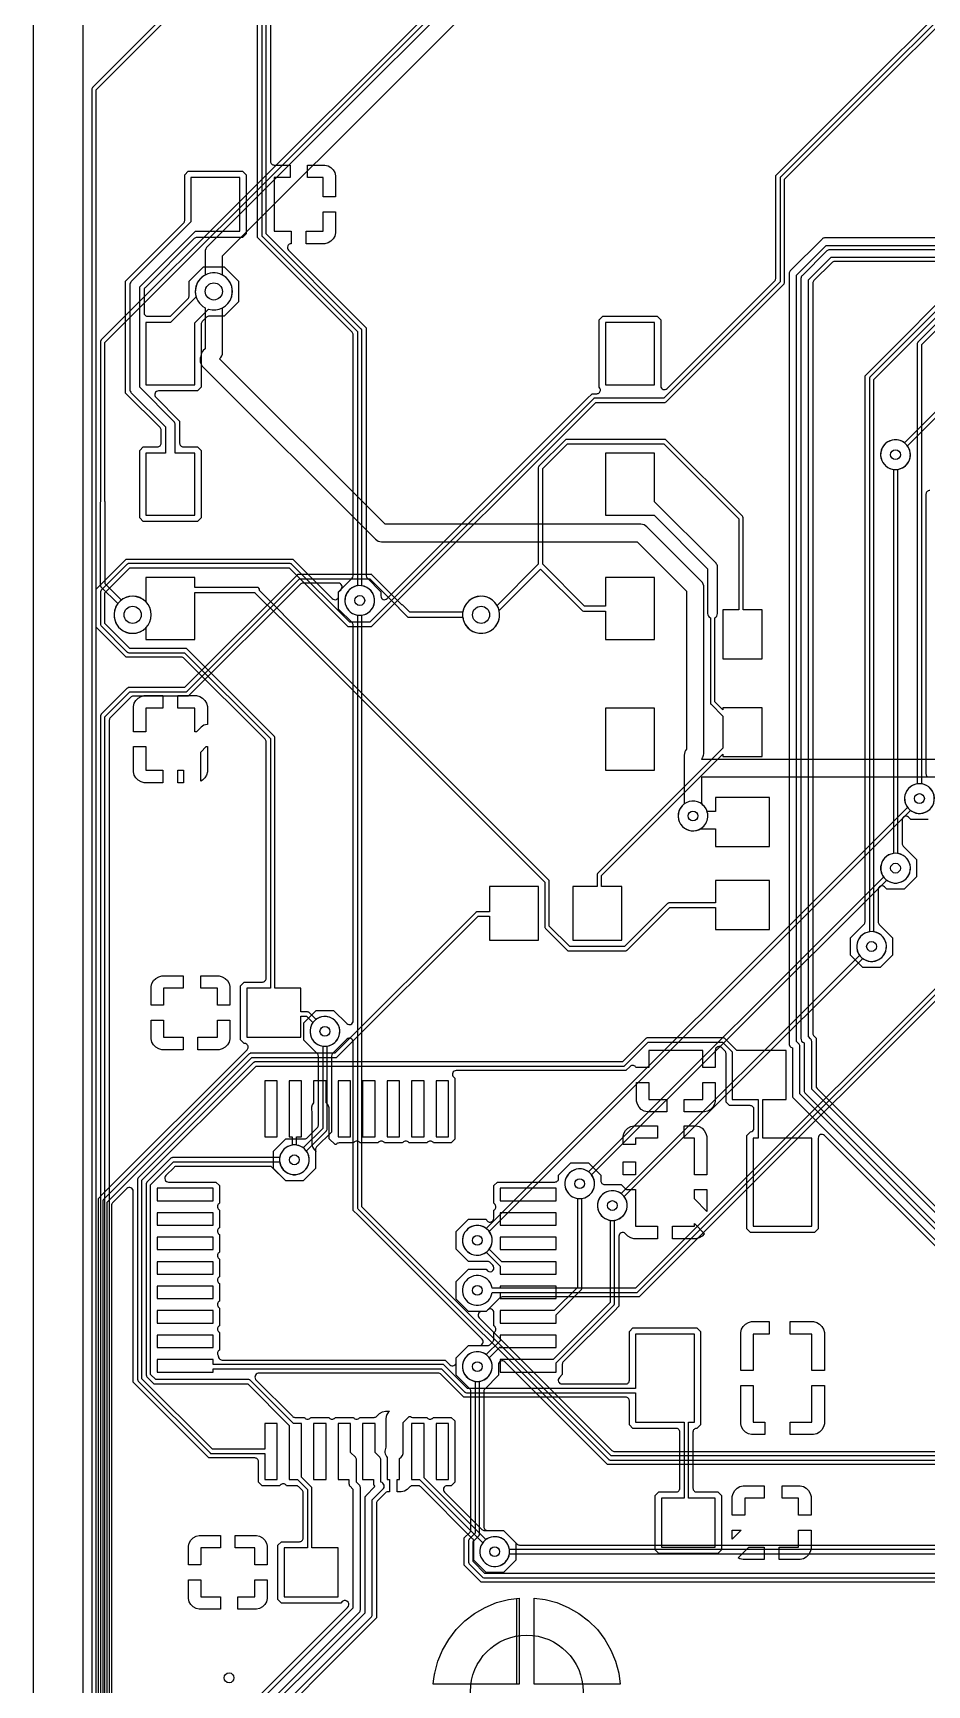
# Model space of a CAD drawing. Header units: millimetres. Extents: x 0 to 79, y 0 to 100.
# Drawn here: x 0 to 18.24, y 35.55 to 69.29 of the extents above; entities that cross this region are included whole.
import ezdxf

# ---------------------------------------------------------------- set-up
doc = ezdxf.new("R2010")
doc.units = ezdxf.units.MM

msp = doc.modelspace()

# ---------------------------------------------------------------- linework, layer by layer
at = {"layer": '16_copper'}
for points in [[(1.016, 98.908), (1.016, 1.092, 0.414214)], [(21.501, 86.071), (21.501, 66.48), (19.88, 64.859), (16.256, 64.859, 0.198912), (16.202, 64.837), (15.694, 64.329, 0.198912), (15.672, 64.275), (15.672, 48.757, 0.385622), (15.738, 48.659), (15.738, 47.686, 0.198912), (15.761, 47.632), (19.25, 44.142, 0.076349), (19.269, 44.128), (19.64, 43.935, 0.12073), (19.675, 43.926), (19.871, 43.926), (19.981, 43.817), (19.981, 34.858, 0.198912)], [(20.133, 34.89), (20.133, 43.848, 0.198912), (20.111, 43.902), (19.957, 44.056, 0.198912), (19.903, 44.079), (19.694, 44.079), (19.35, 44.258), (15.891, 47.717), (15.891, 48.69, 0.198912), (15.868, 48.744), (15.824, 48.788), (15.824, 64.243), (16.288, 64.707), (19.912, 64.707, 0.198912), (19.966, 64.729), (21.631, 66.394, 0.198912), (21.654, 66.448), (21.654, 86.103, 0.198912)], [(21.26, 85.512), (21.26, 66.58), (19.78, 65.1), (16.156, 65.1, 0.198912), (16.102, 65.078), (15.453, 64.429, 0.198912), (15.431, 64.375), (15.431, 48.657, 0.385622), (15.497, 48.559), (15.497, 47.586, 0.198912), (15.519, 47.532), (19.045, 44.006), (18.976, 43.824, 0.294132), (18.994, 43.743), (19.043, 43.694, 0.198912), (19.097, 43.672), (19.425, 43.672), (19.74, 43.357), (19.74, 34.758, 0.198912)], [(19.892, 34.79), (19.892, 43.389, 0.198912), (19.87, 43.443), (19.51, 43.802, 0.198912), (19.456, 43.824), (19.139, 43.824), (19.205, 43.999, 0.294132), (19.187, 44.079), (15.649, 47.617), (15.649, 48.59, 0.198912), (15.627, 48.644), (15.583, 48.688), (15.583, 64.343), (16.188, 64.948), (19.812, 64.948, 0.198912), (19.866, 64.97), (21.39, 66.494, 0.198912), (21.412, 66.548), (21.412, 85.544, 0.198912)], [(4.667, 83.844), (4.667, 65.164), (4.668, 65.158), (4.669, 65.152), (4.67, 65.15), (4.67, 65.147), (4.679, 65.133), (4.68, 65.133), (4.68, 65.132), (6.623, 63.189), (6.623, 57.996), (6.597, 57.992), (6.551, 57.977), (6.509, 57.955), (6.47, 57.927), (6.436, 57.894), (6.408, 57.855), (6.387, 57.812), (6.372, 57.767), (6.364, 57.72), (6.364, 57.672), (6.372, 57.625), (6.387, 57.58), (6.408, 57.537), (6.436, 57.499), (6.47, 57.465), (6.509, 57.437), (6.551, 57.415), (6.597, 57.4), (6.644, 57.393), (6.691, 57.393), (6.739, 57.4, 0.824851), (6.712, 57.996), (6.712, 63.208), (6.711, 63.214), (6.71, 63.22), (6.709, 63.221), (6.709, 63.224), (6.7, 63.238), (6.699, 63.239), (6.699, 63.239), (4.756, 65.182), (4.756, 83.844, 0.966282)], [(1.334, 16.658), (1.334, 45.483), (1.434, 45.584), (4.369, 48.519, 0.458567), (4.361, 48.634), (4.358, 48.635, 0.126611), (4.311, 48.649), (4.237, 48.723), (4.237, 49.829), (4.311, 49.903), (4.68, 49.903, 0.414214), (4.756, 49.979), (4.756, 54.809, 0.198912), (4.734, 54.863), (3.079, 56.518, 0.198912), (3.025, 56.54), (1.901, 56.54), (1.289, 57.152), (1.289, 57.929), (1.901, 58.541), (5.3, 58.541), (6.107, 57.734, 0.668179), (6.237, 57.788), (6.237, 57.874), (6.512, 58.149, 0.199418), (6.534, 58.202), (6.534, 63.121, 0.198912), (6.512, 63.175), (4.578, 65.108), (4.578, 83.637, 0.198912)], [(4.845, 83.637), (4.845, 66.666, 0.414214), (4.921, 66.59), (5.245, 66.59), (5.245, 66.336), (4.922, 66.336), (4.922, 65.236), (5.27, 65.236), (5.27, 64.982, 0.685687), (5.212, 64.852), (6.801, 63.263), (6.801, 58.202, 0.198912), (6.823, 58.149), (7.098, 57.874), (7.098, 57.788, 0.668179), (7.228, 57.734), (11.312, 61.818), (11.413, 61.919), (11.504, 61.919, 0.42685), (11.579, 61.998), (11.579, 62.006, 0.130187), (11.556, 62.05), (11.556, 63.426), (11.63, 63.5), (12.736, 63.5), (12.81, 63.426), (12.81, 62.078, 0.668179), (12.94, 62.024), (15.135, 64.219, 0.198912), (15.157, 64.273), (15.157, 66.375), (20.35, 71.567, 0.198905)], [(20.559, 71.651), (15.259, 66.351), (15.256, 66.346), (15.252, 66.341), (15.252, 66.339), (15.25, 66.337), (15.246, 66.321), (15.247, 66.32), (15.246, 66.319), (15.246, 64.204), (12.872, 61.83), (11.468, 61.83), (11.462, 61.829), (11.456, 61.828), (11.455, 61.827), (11.452, 61.827), (11.438, 61.818), (11.437, 61.817), (11.437, 61.817), (6.871, 57.252), (6.464, 57.252), (5.277, 58.439), (5.272, 58.442), (5.267, 58.446), (5.265, 58.447), (5.263, 58.448), (5.247, 58.452), (5.246, 58.452), (5.245, 58.452), (1.956, 58.452), (1.95, 58.451), (1.944, 58.45), (1.942, 58.449), (1.939, 58.449), (1.925, 58.44), (1.925, 58.439), (1.924, 58.439), (1.391, 57.905), (1.388, 57.9), (1.384, 57.896), (1.383, 57.894), (1.382, 57.892), (1.378, 57.875), (1.378, 57.875), (1.378, 57.874), (1.378, 57.207), (1.379, 57.201), (1.38, 57.195), (1.381, 57.194), (1.381, 57.191), (1.39, 57.177), (1.391, 57.176), (1.391, 57.176), (1.924, 56.642), (1.929, 56.639), (1.934, 56.635), (1.936, 56.635), (1.938, 56.633), (1.954, 56.629), (1.955, 56.629), (1.956, 56.629), (3.093, 56.629), (4.845, 54.877), (4.845, 49.776), (4.364, 49.776), (4.364, 48.776), (5.464, 48.776), (5.464, 49.206), (5.582, 49.206), (5.713, 49.076), (5.697, 49.054), (5.675, 49.011), (5.661, 48.966), (5.653, 48.919), (5.653, 48.871), (5.661, 48.824), (5.675, 48.779), (5.697, 48.736), (5.725, 48.697), (5.759, 48.664), (5.797, 48.636), (5.84, 48.614), (5.885, 48.599), (5.932, 48.592), (5.98, 48.592), (6.027, 48.599, 1), (5.885, 49.191), (5.84, 49.176, 0.061471), (5.776, 49.139), (5.632, 49.282), (5.627, 49.285), (5.623, 49.289), (5.621, 49.29), (5.618, 49.291), (5.602, 49.295), (5.601, 49.295), (5.601, 49.295), (5.464, 49.295), (5.464, 49.776), (4.934, 49.776), (4.934, 54.896), (4.933, 54.902), (4.932, 54.908), (4.931, 54.909), (4.931, 54.912), (4.922, 54.926), (4.921, 54.927), (4.921, 54.927), (3.143, 56.705), (3.138, 56.709), (3.133, 56.712), (3.132, 56.713), (3.129, 56.715), (3.113, 56.718), (3.112, 56.718), (3.111, 56.718), (1.974, 56.718), (1.467, 57.226), (1.467, 57.855), (1.974, 58.363), (5.227, 58.363), (6.414, 57.176), (6.419, 57.172), (6.423, 57.168), (6.425, 57.168), (6.428, 57.166), (6.444, 57.163), (6.445, 57.163), (6.445, 57.163), (6.89, 57.163), (6.896, 57.164), (6.902, 57.164), (6.903, 57.165), (6.906, 57.166), (6.92, 57.175), (6.921, 57.175), (6.921, 57.176), (11.487, 61.741), (12.891, 61.741), (12.896, 61.742), (12.902, 61.743), (12.904, 61.744), (12.907, 61.744), (12.921, 61.753), (12.921, 61.754), (12.922, 61.754), (15.322, 64.154), (15.326, 64.159), (15.33, 64.164), (15.33, 64.166), (15.332, 64.168), (15.335, 64.184), (15.335, 64.185), (15.335, 64.186), (15.335, 66.301), (20.622, 71.588, 0.966282)], [(19.128, 64.618), (16.356, 64.618, 0.198912), (16.302, 64.595), (15.935, 64.229, 0.198912), (15.913, 64.175), (15.913, 48.857, 0.198912), (15.935, 48.803), (15.98, 48.759), (15.98, 47.785, 0.198912), (16.002, 47.732), (19.395, 44.339, 0.076349)], [(18.269, 53.221), (17.913, 53.221), (17.866, 53.268, 0.668179), (17.736, 53.214), (17.736, 52.735, 0.198912), (17.758, 52.681), (18.032, 52.407), (18.032, 52.051), (17.78, 51.799), (17.424, 51.799), (17.377, 51.846, 0.668179), (17.247, 51.792), (17.247, 51.135, 0.198912), (17.269, 51.081), (17.543, 50.807), (17.543, 50.45), (17.291, 50.198), (16.935, 50.198), (16.683, 50.45), (16.683, 50.807), (16.957, 51.081, 0.199418), (16.98, 51.135), (16.98, 62.285), (19.182, 64.488, 0.668179)], [(19.393, 64.573), (17.082, 62.261), (17.078, 62.256), (17.075, 62.252), (17.074, 62.25), (17.072, 62.248), (17.069, 62.232), (17.069, 62.231), (17.069, 62.23), (17.069, 50.928), (17.042, 50.924), (16.997, 50.91), (16.954, 50.888), (16.916, 50.86), (16.882, 50.826), (16.854, 50.787), (16.832, 50.745), (16.818, 50.7), (16.81, 50.652), (16.81, 50.605), (16.818, 50.558), (16.832, 50.512), (16.854, 50.47), (16.882, 50.431), (16.916, 50.397), (16.954, 50.369), (16.997, 50.348), (17.042, 50.333), (17.089, 50.325), (17.137, 50.325), (17.184, 50.333, 0.824851), (17.158, 50.928), (17.158, 62.212), (19.443, 64.497)], [(19.482, 64.395), (18.06, 62.973), (18.056, 62.968), (18.052, 62.963), (18.052, 62.961), (18.05, 62.959), (18.047, 62.943), (18.047, 62.942), (18.047, 62.941), (18.047, 53.951), (18.02, 53.947), (17.975, 53.932), (17.932, 53.91), (17.894, 53.882), (17.86, 53.849), (17.832, 53.81), (17.81, 53.768), (17.795, 53.722), (17.788, 53.675), (17.788, 53.627), (17.795, 53.58), (17.81, 53.535), (17.832, 53.492), (17.86, 53.454), (17.894, 53.42), (17.932, 53.392), (17.975, 53.37), (18.02, 53.355), (18.067, 53.348), (18.115, 53.348), (18.162, 53.355, 0.824851), (18.136, 53.951), (18.136, 62.923), (19.532, 64.319)], [(18.301, 59.941, 0.414214), (18.224, 59.865), (18.224, 54.158, 0.198912), (18.247, 54.104)], [(18.907, 44.019), (16.154, 46.771, 0.668179), (16.024, 46.717), (16.024, 44.862), (15.95, 44.788), (14.644, 44.788), (14.57, 44.862), (14.57, 46.768), (14.645, 46.843, 0.381797), (14.713, 46.918), (14.713, 47.303, 0.414214), (14.637, 47.379), (14.217, 47.379), (14.143, 47.453), (14.143, 48.445, 0.19892), (14.121, 48.499), (14.058, 48.562, 0.680086), (13.924, 48.508), (13.924, 48.158), (13.67, 48.158), (13.67, 48.506), (12.57, 48.506), (12.57, 48.158), (12.308, 48.158, 0.517283), (12.186, 48.18), (12.101, 48.095), (8.636, 48.095, 0.668189), (8.582, 47.965), (8.608, 47.939), (8.608, 46.691), (8.534, 46.617), (8.174, 46.617, 0.441975), (8.062, 46.642), (8.058, 46.64, 0.080438), (8.034, 46.617), (7.674, 46.617, 0.441975), (7.562, 46.642), (7.558, 46.64, 0.080438), (7.534, 46.617), (7.174, 46.617, 0.441975), (7.062, 46.642), (7.058, 46.64, 0.080438), (7.034, 46.617), (6.674, 46.617, 0.441975), (6.562, 46.642), (6.558, 46.64, 0.080438), (6.534, 46.617), (6.245, 46.617, 0.198912), (6.191, 46.594), (6.18, 46.584), (6.163, 46.584), (6.045, 46.702), (6.045, 47.295, 0.230156), (5.981, 47.439), (5.981, 47.887), (5.727, 47.887), (5.727, 47.438, 0.268077), (5.69, 47.249), (5.69, 46.628, 0.279122), (5.774, 46.449), (5.771, 46.445, 0.10646), (5.764, 46.413), (5.764, 46.094), (5.512, 45.842), (5.156, 45.842), (4.881, 46.117, 0.199418), (4.828, 46.139), (2.932, 46.139, 0.198912), (2.878, 46.117), (2.71, 45.949, 0.668179), (2.764, 45.819), (3.728, 45.819), (3.802, 45.745), (3.802, 45.385, 0.441975), (3.777, 45.273), (3.779, 45.269, 0.080438), (3.802, 45.245), (3.802, 44.885, 0.441975), (3.777, 44.773), (3.779, 44.769, 0.080438), (3.802, 44.745), (3.802, 44.385, 0.441975), (3.777, 44.273), (3.779, 44.269, 0.080438), (3.802, 44.245), (3.802, 43.885, 0.441975), (3.777, 43.773), (3.779, 43.769, 0.080438), (3.802, 43.745), (3.802, 43.385, 0.441975), (3.777, 43.273), (3.779, 43.269, 0.080438), (3.802, 43.245), (3.802, 42.885, 0.441975), (3.777, 42.773), (3.779, 42.769, 0.080438), (3.802, 42.745), (3.802, 42.385, 0.441975), (3.777, 42.273), (3.779, 42.269, 0.443148), (3.879, 42.183), (8.412, 42.183), (8.508, 42.087, 0.668179), (8.638, 42.141), (8.638, 42.228), (8.89, 42.48), (9.278, 42.48, 0.199414), (9.332, 42.502), (9.383, 42.554, 0.198912), (9.405, 42.608), (9.405, 42.745, 0.441975), (9.431, 42.857), (9.429, 42.861, 0.080438), (9.405, 42.885), (9.405, 43.151, 0.668189), (9.275, 43.205), (9.246, 43.175), (8.89, 43.175), (8.638, 43.427), (8.638, 43.784), (8.89, 44.036), (9.246, 44.036), (9.275, 44.006, 0.959074), (9.383, 44.124), (9.332, 44.175, 0.198905), (9.278, 44.198), (8.89, 44.198), (8.638, 44.45), (8.638, 44.806), (8.89, 45.058), (9.246, 45.058, 0.866547), (9.405, 45.082), (9.405, 45.245, 0.441975), (9.431, 45.357), (9.429, 45.361, 0.080438), (9.405, 45.385), (9.405, 45.745), (9.48, 45.819), (10.651, 45.819, 0.414214), (10.727, 45.895), (10.727, 45.962), (10.979, 46.214), (11.335, 46.214), (11.587, 45.962), (11.587, 45.845, 0.414214), (11.663, 45.769), (12.002, 45.769), (12.086, 45.685, 0.198912), (12.14, 45.663), (12.297, 45.663), (12.297, 44.915), (12.745, 44.915), (12.745, 44.661), (12.264, 44.661), (12.199, 44.678), (12.141, 44.712), (12.087, 44.766, 0.668189), (11.957, 44.712), (11.957, 43.284), (11.857, 43.183), (10.825, 42.151, 0.198912), (10.802, 42.097), (10.802, 41.885), (10.741, 41.824, 0.668179), (10.795, 41.694), (12.094, 41.694, 0.414214), (12.17, 41.77), (12.17, 42.768), (12.244, 42.842), (13.55, 42.842), (13.624, 42.768), (13.624, 40.862), (13.55, 40.788, 0.433756), (13.468, 40.712), (13.468, 39.565, 0.414214), (13.545, 39.489), (13.977, 39.489), (14.051, 39.415), (14.051, 38.309), (13.977, 38.235), (12.771, 38.235), (12.697, 38.309), (12.697, 39.415), (12.771, 39.489), (13.125, 39.489, 0.414214), (13.202, 39.565), (13.202, 40.712, 0.414214), (13.125, 40.788), (12.244, 40.788), (12.17, 40.862), (12.17, 41.351, 0.414214), (12.094, 41.427), (8.79, 41.427), (8.324, 41.894, 0.198912), (8.27, 41.916), (4.595, 41.916, 0.611395), (4.556, 41.771), (5.292, 41.036, 0.198912), (5.346, 41.013), (5.534, 41.013, 0.441975), (5.646, 40.988), (5.65, 40.99, 0.080438), (5.674, 41.013), (6.034, 41.013, 0.441975), (6.146, 40.988), (6.15, 40.99, 0.080438), (6.174, 41.013), (6.534, 41.013, 0.441975), (6.646, 40.988), (6.65, 40.99, 0.080438), (6.674, 41.013), (6.963, 41.013, 0.198912), (7.017, 41.036), (7.071, 41.09), (7.129, 41.123), (7.194, 41.14), (7.278, 41.14, 0.255669), (7.201, 40.983), (7.201, 40.404, 0.295003), (7.227, 40.191), (7.227, 39.744), (7.278, 39.744), (7.278, 39.489, 0.314405), (7.189, 39.467), (7.033, 39.311, 0.198912), (7.01, 39.257), (7.01, 36.916), (4.251, 34.157, 0.198912)], [(2.795, 33.508), (6.417, 37.13, 0.967944), (6.319, 37.257), (6.312, 37.253, 0.01578), (6.309, 37.249), (6.279, 37.219), (5.073, 37.219), (4.999, 37.293), (4.999, 38.399), (5.073, 38.473), (5.436, 38.473, 0.414214), (5.512, 38.549), (5.512, 39.474, 0.198912), (5.489, 39.528), (5.423, 39.594, 0.198912), (5.369, 39.617), (5.174, 39.617, 0.441978), (5.062, 39.642), (5.058, 39.64, 0.080446), (5.034, 39.617), (4.674, 39.617), (4.6, 39.691), (4.6, 40.107, 0.414214), (4.524, 40.183), (3.59, 40.183), (2.045, 41.728), (2.045, 45.633, 0.668179), (1.915, 45.687), (1.623, 45.395, 0.198912), (1.6, 45.341), (1.6, 23.729, 0.668179)], [(3.036, 33.408), (6.658, 37.03, 0.198912), (6.68, 37.084), (6.68, 39.579, 0.198912), (6.658, 39.633), (6.6, 39.691), (6.6, 40.145, 0.198912), (6.578, 40.199), (6.481, 40.296), (6.481, 40.887), (6.227, 40.887), (6.227, 39.744), (6.448, 39.744), (6.448, 39.659, 0.198912), (6.47, 39.605), (6.528, 39.548), (6.528, 37.116), (2.906, 33.494, 0.198912)], [(4.14, 34.171), (6.899, 36.93, 0.198912), (6.921, 36.984), (6.921, 39.326), (7.139, 39.544, 0.614051), (7.1, 39.691), (7.1, 40.145, 0.198912), (7.078, 40.199), (6.981, 40.296), (6.981, 40.887), (6.727, 40.887), (6.727, 39.744), (6.948, 39.744), (6.948, 39.659, 0.236966), (6.978, 39.598), (6.791, 39.411, 0.198912), (6.769, 39.357), (6.769, 37.016), (4.01, 34.257, 0.198912)]]:
    msp.add_lwpolyline(points, format="xyb", dxfattribs=at)
for points in [[(5.922, 65.938), (5.922, 66.336), (5.601, 66.336), (5.601, 66.59), (5.955, 66.59), (6.02, 66.573), (6.078, 66.539), (6.125, 66.492), (6.159, 66.434), (6.176, 66.369), (6.176, 65.938)], [(5.574, 64.982), (5.574, 65.236), (5.922, 65.236), (5.922, 65.634), (6.176, 65.634), (6.176, 65.203), (6.159, 65.138), (6.125, 65.08), (6.078, 65.033), (6.02, 64.999), (5.955, 64.982)], [(12.683, 63.373), (11.683, 63.373), (11.683, 62.103), (12.683, 62.103)], [(2.049, 55.016), (2.049, 55.532), (2.066, 55.597), (2.1, 55.655), (2.147, 55.702), (2.205, 55.736), (2.27, 55.753), (2.651, 55.753), (2.651, 55.499), (2.303, 55.499), (2.303, 55.016)], [(12.683, 55.499), (11.683, 55.499), (11.683, 54.229), (12.683, 54.229)], [(2.27, 53.975), (2.205, 53.992), (2.147, 54.026), (2.1, 54.073), (2.066, 54.131), (2.049, 54.196), (2.049, 54.712), (2.303, 54.712), (2.303, 54.229), (2.651, 54.229), (2.651, 53.975)], [(3.423, 54.6), (3.534, 54.712), (3.557, 54.712), (3.557, 54.196), (3.54, 54.131), (3.506, 54.073), (3.459, 54.026), (3.423, 54.005)], [(2.955, 53.975), (2.955, 54.229), (3.067, 54.229), (3.067, 53.975)], [(2.41, 49.428), (2.41, 49.809), (2.427, 49.874), (2.461, 49.932), (2.508, 49.979), (2.566, 50.013), (2.631, 50.03), (3.062, 50.03), (3.062, 49.776), (2.664, 49.776), (2.664, 49.428)], [(3.764, 49.428), (3.764, 49.776), (3.423, 49.776), (3.423, 50.03), (3.797, 50.03), (3.862, 50.013), (3.92, 49.979), (3.967, 49.932), (4.001, 49.874), (4.018, 49.809), (4.018, 49.428)], [(2.631, 48.522), (2.566, 48.539), (2.508, 48.573), (2.461, 48.62), (2.427, 48.678), (2.41, 48.743), (2.41, 49.124), (2.664, 49.124), (2.664, 48.776), (3.062, 48.776), (3.062, 48.522)], [(3.366, 48.522), (3.366, 48.776), (3.764, 48.776), (3.764, 49.124), (4.018, 49.124), (4.018, 48.743), (4.001, 48.678), (3.967, 48.62), (3.92, 48.573), (3.862, 48.539), (3.797, 48.522)], [(4.981, 40.887), (4.727, 40.887), (4.727, 40.361), (3.663, 40.361), (2.223, 41.801), (2.223, 45.854), (4.552, 48.184), (12.046, 48.184), (12.052, 48.185), (12.058, 48.185), (12.06, 48.186), (12.062, 48.187), (12.076, 48.196), (12.077, 48.196), (12.077, 48.197), (12.553, 48.673), (14.072, 48.673), (14.27, 48.475), (14.27, 47.506), (14.802, 47.506), (14.802, 46.715), (14.697, 46.715), (14.697, 44.915), (15.897, 44.915), (15.897, 46.715), (14.891, 46.715), (14.891, 47.506), (15.37, 47.506), (15.37, 48.506), (14.365, 48.506), (14.122, 48.749), (14.117, 48.752), (14.112, 48.756), (14.111, 48.756), (14.108, 48.758), (14.092, 48.762), (14.091, 48.761), (14.091, 48.762), (12.535, 48.762), (12.529, 48.761), (12.523, 48.76), (12.521, 48.759), (12.519, 48.759), (12.505, 48.75), (12.504, 48.749), (12.503, 48.749), (12.028, 48.273), (4.534, 48.273), (4.528, 48.272), (4.522, 48.271), (4.52, 48.27), (4.518, 48.27), (4.504, 48.261), (4.503, 48.26), (4.502, 48.26), (2.147, 45.904), (2.143, 45.899), (2.139, 45.894), (2.139, 45.892), (2.137, 45.89), (2.134, 45.874), (2.134, 45.873), (2.134, 45.872), (2.134, 41.783), (2.135, 41.777), (2.135, 41.771), (2.136, 41.769), (2.137, 41.767), (2.146, 41.753), (2.146, 41.752), (2.147, 41.752), (3.613, 40.285), (3.618, 40.281), (3.623, 40.277), (3.625, 40.277), (3.627, 40.275), (3.643, 40.272), (3.644, 40.272), (3.645, 40.272), (4.727, 40.272), (4.727, 39.744), (4.981, 39.744)], [(4.981, 47.887), (4.727, 47.887), (4.727, 46.744), (4.981, 46.744)], [(6.481, 47.887), (6.227, 47.887), (6.227, 46.744), (6.481, 46.744)], [(6.981, 47.887), (6.727, 47.887), (6.727, 46.744), (6.981, 46.744)], [(7.481, 47.887), (7.227, 47.887), (7.227, 46.744), (7.481, 46.744)], [(7.981, 47.887), (7.727, 47.887), (7.727, 46.744), (7.981, 46.744)], [(8.481, 47.887), (8.227, 47.887), (8.227, 46.744), (8.481, 46.744)], [(12.537, 47.252), (12.472, 47.269), (12.414, 47.303), (12.367, 47.35), (12.333, 47.408), (12.316, 47.473), (12.316, 47.854), (12.57, 47.854), (12.57, 47.506), (12.935, 47.506), (12.935, 47.252)], [(13.291, 47.252), (13.291, 47.506), (13.67, 47.506), (13.67, 47.854), (13.924, 47.854), (13.924, 47.473), (13.907, 47.408), (13.873, 47.35), (13.826, 47.303), (13.768, 47.269), (13.703, 47.252)], [(12.043, 46.584), (12.043, 46.748), (12.06, 46.813), (12.094, 46.871), (12.141, 46.918), (12.199, 46.952), (12.264, 46.969), (12.745, 46.969), (12.745, 46.715), (12.297, 46.715), (12.297, 46.584)], [(13.497, 45.967), (13.497, 46.715), (13.291, 46.715), (13.291, 46.969), (13.53, 46.969), (13.595, 46.952), (13.653, 46.918), (13.7, 46.871), (13.734, 46.813), (13.751, 46.748), (13.751, 45.967)], [(12.043, 45.967), (12.043, 46.228), (12.297, 46.228), (12.297, 45.967)], [(3.675, 45.692), (2.533, 45.692), (2.533, 45.438), (3.675, 45.438)], [(10.676, 45.692), (9.533, 45.692), (9.533, 45.438), (10.676, 45.438)], [(13.497, 45.473), (13.497, 45.663), (13.751, 45.663), (13.751, 45.219)], [(3.675, 45.192), (2.533, 45.192), (2.533, 44.938), (3.675, 44.938)], [(10.676, 45.192), (9.533, 45.192), (9.533, 44.938), (10.676, 44.938)], [(13.049, 44.661), (13.049, 44.915), (13.497, 44.915), (13.497, 44.97), (13.703, 44.764), (13.7, 44.759), (13.653, 44.712), (13.595, 44.678), (13.53, 44.661)], [(3.675, 44.692), (2.533, 44.692), (2.533, 44.438), (3.675, 44.438)], [(10.676, 44.692), (9.533, 44.692), (9.533, 44.438), (10.676, 44.438)], [(3.675, 44.192), (2.533, 44.192), (2.533, 43.938), (3.675, 43.938)], [(3.675, 43.692), (2.533, 43.692), (2.533, 43.438), (3.675, 43.438)], [(3.675, 43.192), (2.533, 43.192), (2.533, 42.938), (3.675, 42.938)], [(14.443, 41.967), (14.443, 42.748), (14.46, 42.813), (14.494, 42.871), (14.541, 42.918), (14.599, 42.952), (14.664, 42.969), (15.024, 42.969), (15.024, 42.715), (14.697, 42.715), (14.697, 41.967)], [(15.897, 41.967), (15.897, 42.715), (15.449, 42.715), (15.449, 42.969), (15.93, 42.969), (15.995, 42.952), (16.053, 42.918), (16.1, 42.871), (16.134, 42.813), (16.151, 42.748), (16.151, 41.967)], [(13.924, 39.362), (13.379, 39.362), (13.379, 40.915), (13.497, 40.915), (13.497, 42.715), (12.297, 42.715), (12.297, 41.605), (8.864, 41.605), (8.388, 42.081), (8.383, 42.085), (8.378, 42.088), (8.377, 42.089), (8.374, 42.09), (8.358, 42.094), (8.357, 42.094), (8.357, 42.094), (3.675, 42.094), (3.675, 42.192), (2.533, 42.192), (2.533, 41.938), (3.675, 41.938), (3.675, 42.005), (8.338, 42.005), (8.814, 41.529), (8.819, 41.526), (8.824, 41.522), (8.826, 41.522), (8.828, 41.52), (8.844, 41.516), (8.845, 41.516), (8.846, 41.516), (12.297, 41.516), (12.297, 40.915), (13.291, 40.915), (13.291, 39.362), (12.824, 39.362), (12.824, 38.362), (13.924, 38.362)], [(3.675, 42.692), (2.533, 42.692), (2.533, 42.438), (3.675, 42.438)], [(14.664, 40.661), (14.599, 40.678), (14.541, 40.712), (14.494, 40.759), (14.46, 40.817), (14.443, 40.882), (14.443, 41.663), (14.697, 41.663), (14.697, 40.915), (14.935, 40.915), (14.935, 40.661)], [(15.449, 40.661), (15.449, 40.915), (15.897, 40.915), (15.897, 41.663), (16.151, 41.663), (16.151, 40.882), (16.134, 40.817), (16.1, 40.759), (16.053, 40.712), (15.995, 40.678), (15.93, 40.661)], [(5.981, 40.887), (5.727, 40.887), (5.727, 39.744), (5.981, 39.744)], [(8.481, 40.887), (8.227, 40.887), (8.227, 39.744), (8.481, 39.744)], [(14.27, 39.014), (14.27, 39.395), (14.287, 39.46), (14.321, 39.518), (14.368, 39.565), (14.426, 39.599), (14.491, 39.616), (14.922, 39.616), (14.922, 39.362), (14.524, 39.362), (14.524, 39.014)], [(15.624, 39.014), (15.624, 39.362), (15.291, 39.362), (15.291, 39.616), (15.657, 39.616), (15.722, 39.599), (15.78, 39.565), (15.827, 39.518), (15.861, 39.46), (15.878, 39.395), (15.878, 39.014)], [(3.172, 37.998), (3.172, 38.379), (3.189, 38.444), (3.223, 38.502), (3.27, 38.549), (3.328, 38.583), (3.393, 38.6), (3.824, 38.6), (3.824, 38.346), (3.426, 38.346), (3.426, 37.998)], [(4.526, 37.998), (4.526, 38.346), (4.128, 38.346), (4.128, 38.6), (4.559, 38.6), (4.624, 38.583), (4.682, 38.549), (4.729, 38.502), (4.763, 38.444), (4.78, 38.379), (4.78, 37.998)], [(14.27, 38.71), (14.455, 38.71), (14.27, 38.524)], [(15.226, 38.108), (15.226, 38.362), (15.624, 38.362), (15.624, 38.71), (15.878, 38.71), (15.878, 38.329), (15.861, 38.264), (15.827, 38.206), (15.78, 38.159), (15.722, 38.125), (15.657, 38.108)], [(14.491, 38.108), (14.426, 38.125), (14.393, 38.144), (14.61, 38.362), (14.922, 38.362), (14.922, 38.108)], [(3.393, 37.092), (3.328, 37.109), (3.27, 37.143), (3.223, 37.19), (3.189, 37.248), (3.172, 37.313), (3.172, 37.694), (3.426, 37.694), (3.426, 37.346), (3.823, 37.346), (3.823, 37.092)], [(4.178, 37.092), (4.178, 37.346), (4.526, 37.346), (4.526, 37.694), (4.78, 37.694), (4.78, 37.313), (4.763, 37.248), (4.729, 37.19), (4.682, 37.143), (4.624, 37.109), (4.559, 37.092)], [(10.228, 35.566), (10.228, 37.322), (10.45, 37.293), (10.692, 37.228), (10.923, 37.132), (11.141, 37.007), (11.339, 36.855), (11.517, 36.677), (11.669, 36.479), (11.794, 36.261), (11.89, 36.03), (11.955, 35.788), (11.984, 35.566)]]:
    msp.add_lwpolyline(points, close=True, dxfattribs=at)
for points in [[(2.25, 59.309), (2.176, 59.383), (2.176, 60.759), (2.25, 60.833), (2.538, 60.833, 0.414214), (2.614, 60.909), (2.614, 61.172, 0.198912), (2.592, 61.226), (1.887, 61.931), (1.887, 64.218), (3.073, 65.404, 0.198912), (3.095, 65.458), (3.095, 66.389), (3.169, 66.463), (4.275, 66.463), (4.349, 66.389), (4.349, 65.183), (4.275, 65.109), (3.344, 65.109, 0.198912), (3.29, 65.087), (2.287, 64.084, 0.198912), (2.265, 64.03), (2.265, 63.576, 0.414214), (2.341, 63.5), (2.773, 63.5, 0.198912), (2.826, 63.522), (3.162, 63.858, 0.198912), (3.184, 63.912), (3.184, 64.217), (3.48, 64.513), (3.899, 64.513), (4.195, 64.217), (4.195, 63.799), (3.899, 63.503), (3.593, 63.503, 0.198912), (3.539, 63.48), (3.452, 63.394, 0.198912), (3.43, 63.34), (3.43, 62.05), (3.356, 61.976), (2.56, 61.976, 0.668179), (2.506, 61.846), (2.992, 61.36), (2.992, 60.909, 0.414214), (3.068, 60.833), (3.356, 60.833), (3.43, 60.759), (3.43, 59.383), (3.356, 59.309)], [(3.303, 60.706), (2.903, 60.706), (2.903, 61.282, 0.198912), (2.874, 61.353), (2.176, 62.05), (2.176, 64.099), (3.313, 65.236), (4.222, 65.236), (4.222, 66.336), (3.222, 66.336), (3.222, 65.427), (2.005, 64.211, 0.198912), (1.976, 64.14), (1.976, 62.009, 0.198912), (2.005, 61.938), (2.703, 61.241), (2.703, 60.706), (2.303, 60.706), (2.303, 59.436), (3.303, 59.436)], [(3.303, 63.37), (3.579, 63.646, 0.984636), (3.811, 64.367), (3.763, 64.38, 0.567073), (3.327, 63.898), (2.803, 63.373), (2.303, 63.373), (2.303, 62.103), (3.303, 62.103)], [(14.878, 57.507), (14.491, 57.507), (14.491, 59.385), (14.49, 59.391), (14.489, 59.397), (14.488, 59.399), (14.488, 59.402), (14.479, 59.416), (14.478, 59.416), (14.478, 59.417), (12.922, 60.972), (12.917, 60.976), (12.912, 60.98), (12.911, 60.98), (12.908, 60.982), (12.892, 60.985), (12.891, 60.985), (12.891, 60.985), (10.89, 60.985), (10.884, 60.984), (10.878, 60.984), (10.877, 60.983), (10.874, 60.982), (10.86, 60.973), (10.859, 60.973), (10.859, 60.972), (10.325, 60.439), (10.322, 60.434), (10.318, 60.429), (10.318, 60.428), (10.316, 60.425), (10.312, 60.409), (10.313, 60.408), (10.312, 60.408), (10.312, 58.435), (9.471, 57.594, 0.967119), (8.804, 57.236), (8.829, 57.193, 0.835557), (9.512, 57.491), (10.357, 58.335), (11.197, 57.495, 0.198912), (11.233, 57.48), (11.683, 57.48), (11.683, 56.896), (12.683, 56.896), (12.683, 58.166), (11.683, 58.166), (11.683, 57.582), (11.254, 57.582), (10.401, 58.435), (10.401, 60.389), (10.909, 60.897), (12.872, 60.897), (14.402, 59.367), (14.402, 57.507), (14.078, 57.507), (14.078, 56.507), (14.878, 56.507)], [(17.673, 51.933, 0.824851), (17.647, 52.529), (17.647, 60.374, 0.966282), (17.578, 60.977), (17.531, 60.97, 0.824851), (17.558, 60.374), (17.558, 52.529), (17.531, 52.524), (17.486, 52.51), (17.443, 52.488), (17.405, 52.46), (17.371, 52.426), (17.343, 52.388), (17.321, 52.345), (17.306, 52.3), (17.299, 52.253), (17.299, 52.205), (17.306, 52.158), (17.321, 52.112), (17.343, 52.07), (17.371, 52.031), (17.405, 51.997), (17.443, 51.969), (17.486, 51.948), (17.531, 51.933), (17.578, 51.926), (17.626, 51.926)], [(12.018, 51.858), (11.601, 51.858), (11.601, 52.077), (14.078, 54.554), (14.078, 54.507), (14.878, 54.507), (14.878, 55.507), (14.078, 55.507), (14.078, 55.46), (13.913, 55.625), (13.913, 57.34, 0.284431), (13.968, 57.429), (13.968, 58.386, 0.198912), (13.939, 58.456), (12.683, 59.712), (12.683, 60.706), (11.683, 60.706), (11.683, 59.436), (12.677, 59.436), (13.768, 58.344), (13.768, 57.429, 0.283866), (13.824, 57.341), (13.824, 55.607), (13.825, 55.601), (13.826, 55.595), (13.827, 55.593), (13.827, 55.591), (13.836, 55.577), (13.837, 55.576), (13.837, 55.576), (14.078, 55.334), (14.078, 54.679), (11.526, 52.127), (11.522, 52.122), (11.518, 52.117), (11.518, 52.115), (11.516, 52.113), (11.513, 52.097), (11.513, 52.096), (11.513, 52.095), (11.513, 51.858), (11.018, 51.858), (11.018, 50.758), (12.018, 50.758)], [(12.096, 50.541), (12.102, 50.541), (12.104, 50.542), (12.107, 50.543), (12.121, 50.552), (12.121, 50.552), (12.122, 50.553), (12.998, 51.429), (13.928, 51.429), (13.928, 50.974), (15.028, 50.974), (15.028, 51.974), (13.928, 51.974), (13.928, 51.518), (12.979, 51.518), (12.973, 51.516), (12.967, 51.516), (12.966, 51.515), (12.963, 51.514), (12.949, 51.506), (12.949, 51.505), (12.948, 51.505), (12.072, 50.629), (10.953, 50.629), (10.535, 51.047), (10.535, 51.962), (10.534, 51.968), (10.533, 51.974), (10.532, 51.976), (10.532, 51.978), (10.523, 51.992), (10.522, 51.993), (10.522, 51.993), (5.112, 57.403), (5.11, 57.41), (5.1, 57.424), (4.623, 57.901, 0.160678), (4.611, 57.945), (4.607, 57.948, 0.196408), (4.572, 57.963), (3.303, 57.963), (3.303, 58.166), (2.303, 58.166), (2.303, 57.668, 0.974286), (1.747, 57.154), (1.782, 57.119, 0.399037), (2.303, 57.14), (2.303, 56.896), (3.303, 56.896), (3.303, 57.861), (4.525, 57.861, 0.100009), (4.536, 57.844), (5.028, 57.352), (5.043, 57.342), (5.049, 57.34), (10.446, 51.944), (10.446, 51.029), (10.447, 51.023), (10.447, 51.017), (10.448, 51.015), (10.449, 51.012), (10.458, 50.998), (10.458, 50.998), (10.459, 50.997), (10.903, 50.553), (10.908, 50.549), (10.913, 50.545), (10.915, 50.545), (10.917, 50.543), (10.933, 50.54), (10.934, 50.54), (10.935, 50.54), (12.09, 50.54)], [(3.303, 55.016), (3.303, 55.499), (2.955, 55.499), (2.955, 55.753), (3.336, 55.753), (3.401, 55.736), (3.459, 55.702), (3.506, 55.655), (3.54, 55.597), (3.557, 55.532), (3.557, 55.162, 0.200376), (3.43, 55.11), (3.336, 55.016)], [(15.028, 53.674), (13.928, 53.674), (13.928, 53.384), (13.758, 53.384, 0.969512), (13.173, 53.225), (13.187, 53.179, 0.368921), (13.539, 53), (13.585, 53.015), (13.613, 53.029), (13.928, 53.029), (13.928, 52.674), (15.028, 52.674)], [(6.226, 38.346), (5.69, 38.346), (5.69, 39.561), (5.688, 39.566), (5.688, 39.572), (5.687, 39.574), (5.687, 39.577), (5.678, 39.591), (5.677, 39.591), (5.677, 39.592), (5.481, 39.788), (5.481, 40.887), (5.315, 40.887), (4.432, 41.77), (4.427, 41.773), (4.422, 41.777), (4.421, 41.778), (4.418, 41.779), (4.402, 41.783), (4.401, 41.783), (4.401, 41.783), (2.508, 41.783), (2.4, 41.89), (2.4, 45.765), (2.863, 46.228), (5.034, 46.228, 0.966282), (5.637, 46.296), (5.63, 46.343, 0.306066), (5.378, 46.572), (5.378, 46.744), (5.481, 46.744), (5.481, 47.887), (5.227, 47.887), (5.227, 46.744), (5.29, 46.744), (5.29, 46.572, 0.330431), (5.034, 46.317), (2.845, 46.317), (2.839, 46.316), (2.833, 46.315), (2.831, 46.314), (2.828, 46.314), (2.814, 46.305), (2.814, 46.304), (2.813, 46.304), (2.324, 45.815), (2.321, 45.81), (2.317, 45.805), (2.317, 45.804), (2.315, 45.801), (2.311, 45.785), (2.312, 45.784), (2.311, 45.784), (2.311, 41.872), (2.313, 41.866), (2.313, 41.86), (2.314, 41.858), (2.314, 41.856), (2.323, 41.842), (2.324, 41.841), (2.324, 41.84), (2.458, 41.707), (2.463, 41.704), (2.467, 41.7), (2.469, 41.699), (2.471, 41.698), (2.488, 41.694), (2.489, 41.694), (2.489, 41.694), (4.382, 41.694), (5.227, 40.849), (5.227, 39.744), (5.399, 39.744), (5.601, 39.542), (5.601, 38.346), (5.126, 38.346), (5.126, 37.346), (6.226, 37.346)], [(10.676, 43.106), (11.188, 43.618), (11.192, 43.623), (11.196, 43.628), (11.196, 43.63), (11.198, 43.632), (11.201, 43.648), (11.201, 43.649), (11.201, 43.65), (11.201, 45.484, 0.966282), (11.133, 46.087), (11.086, 46.079, 0.824851), (11.113, 45.484), (11.113, 43.668), (10.636, 43.192), (9.533, 43.192), (9.533, 42.938), (10.676, 42.938)], [(10.676, 42.128), (11.855, 43.307), (11.859, 43.312), (11.862, 43.317), (11.863, 43.319), (11.864, 43.321), (11.868, 43.337), (11.868, 43.338), (11.868, 43.339), (11.868, 45.039, 0.966282), (11.8, 45.642), (11.753, 45.635, 0.824851), (11.779, 45.039), (11.779, 43.357), (10.614, 42.192), (9.533, 42.192), (9.533, 41.938), (10.676, 41.938)], [(10.676, 44.192), (9.566, 44.192), (9.311, 44.447, 0.966282), (8.837, 44.825), (8.808, 44.787, 0.824854), (9.248, 44.384), (9.533, 44.1), (9.533, 43.938), (10.676, 43.938)], [(9.139, 43.31, 0.306066), (9.368, 43.561), (9.533, 43.561), (9.533, 43.438), (10.676, 43.438), (10.676, 43.692), (9.533, 43.692), (9.533, 43.65), (9.368, 43.65), (9.364, 43.676), (9.349, 43.722), (9.327, 43.764), (9.299, 43.803), (9.265, 43.837), (9.227, 43.865), (9.184, 43.886), (9.139, 43.901), (9.092, 43.909), (9.044, 43.909), (8.997, 43.901), (8.951, 43.886), (8.909, 43.865), (8.87, 43.837), (8.837, 43.803), (8.808, 43.764), (8.787, 43.722), (8.772, 43.676), (8.765, 43.629), (8.765, 43.582), (8.772, 43.534), (8.787, 43.489), (8.808, 43.447), (8.837, 43.408), (8.87, 43.374), (8.909, 43.346), (8.951, 43.324), (8.997, 43.31), (9.044, 43.302), (9.092, 43.302)], [(9.139, 41.754, 0.537714), (9.311, 42.23), (9.533, 42.452), (9.533, 42.438), (10.676, 42.438), (10.676, 42.692), (9.533, 42.692), (9.533, 42.575), (9.526, 42.571), (9.526, 42.57), (9.525, 42.57), (9.248, 42.293), (9.227, 42.309), (9.184, 42.331), (9.139, 42.345), (9.092, 42.353), (9.044, 42.353), (8.997, 42.345), (8.951, 42.331), (8.909, 42.309), (8.87, 42.281), (8.837, 42.247), (8.808, 42.209), (8.787, 42.166), (8.772, 42.121), (8.765, 42.074), (8.765, 42.026), (8.772, 41.979), (8.787, 41.933), (8.808, 41.891), (8.837, 41.852), (8.87, 41.818), (8.909, 41.79), (8.951, 41.769), (8.997, 41.754), (9.044, 41.747), (9.092, 41.747)], [(9.245, 37.841), (8.993, 38.093), (8.993, 38.481, 0.199414), (8.971, 38.535), (7.912, 39.594, 0.198912), (7.858, 39.617), (7.745, 39.617, 0.198912), (7.691, 39.594), (7.637, 39.54), (7.579, 39.507), (7.514, 39.489), (7.43, 39.489), (7.43, 39.744), (7.481, 39.744), (7.481, 40.171, 0.244047), (7.557, 40.316), (7.557, 40.909), (7.675, 41.027), (7.702, 41.027, 0.152413), (7.745, 41.013), (8.034, 41.013, 0.441975), (8.146, 40.988), (8.15, 40.99, 0.080438), (8.174, 41.013), (8.534, 41.013), (8.608, 40.939), (8.608, 39.691), (8.534, 39.617), (8.451, 39.617, 0.668179), (8.397, 39.486), (9.16, 38.724, 0.198905), (9.214, 38.702), (9.602, 38.702), (9.854, 38.45), (9.854, 38.093), (9.602, 37.841)], [(9.494, 37.976, 1), (9.352, 38.567), (9.307, 38.552, 0.061471), (9.243, 38.515), (7.981, 39.777), (7.981, 40.887), (7.727, 40.887), (7.727, 39.744), (7.888, 39.744), (9.18, 38.452), (9.164, 38.43), (9.142, 38.388), (9.128, 38.342), (9.12, 38.295), (9.12, 38.248), (9.128, 38.2), (9.142, 38.155), (9.164, 38.113), (9.192, 38.074), (9.226, 38.04), (9.264, 38.012), (9.307, 37.99), (9.352, 37.976), (9.4, 37.968), (9.447, 37.968)], [(8.168, 35.566), (8.182, 35.677), (8.182, 35.677), (8.182, 35.677), (8.192, 35.753, 0.105849), (8.197, 35.788), (8.262, 36.03), (8.358, 36.261), (8.483, 36.479), (8.635, 36.677), (8.813, 36.855), (9.011, 37.007), (9.229, 37.132), (9.46, 37.228), (9.702, 37.293), (9.868, 37.315), (9.868, 35.566)]]:
    msp.add_lwpolyline(points, format="xyb", close=True, dxfattribs=at)
msp.add_lwpolyline([(1.511, 16.732), (1.511, 45.409), (4.463, 48.362), (6.179, 48.362), (6.184, 48.363), (6.191, 48.363), (6.192, 48.364), (6.195, 48.365), (6.209, 48.374), (6.209, 48.374), (6.21, 48.375), (9.086, 51.251), (9.318, 51.251), (9.318, 50.758), (10.318, 50.758), (10.318, 51.858), (9.318, 51.858), (9.318, 51.34), (9.068, 51.34), (9.062, 51.339), (9.056, 51.338), (9.054, 51.337), (9.051, 51.337), (9.037, 51.328), (9.037, 51.327), (9.036, 51.327), (6.16, 48.451), (4.445, 48.451), (4.439, 48.449), (4.433, 48.449), (4.431, 48.448), (4.429, 48.447), (4.415, 48.439), (4.414, 48.438), (4.414, 48.437), (1.435, 45.459), (1.432, 45.454), (1.428, 45.45), (1.428, 45.448), (1.426, 45.446), (1.422, 45.429), (1.423, 45.429), (1.422, 45.428), (1.422, 16.713)], dxfattribs=at)
at = {"layer": '1_copper'}
for points in [[(1.289, 24.466), (1.289, 68.123), (10.087, 76.922, 0.966282), (10.465, 77.396), (10.427, 77.425, 0.824854), (10.024, 76.985), (1.213, 68.173), (1.21, 68.168), (1.206, 68.164), (1.205, 68.162), (1.204, 68.16), (1.2, 68.143), (1.2, 68.142), (1.2, 68.142), (1.2, 24.448)], [(11.246, 72.616), (3.564, 64.934, 0.198912), (3.512, 64.808), (3.512, 64.342, 0.600574), (3.512, 63.674), (3.512, 62.837), (3.475, 62.8, 0.181596), (3.423, 62.686), (3.423, 62.681, 0.330568), (3.475, 62.46), (6.986, 58.948, 0.198912), (7.112, 58.896), (12.328, 58.896), (13.335, 57.889), (13.335, 54.657, 0.182232), (13.291, 54.54), (13.291, 53.541, 0.962301), (13.627, 53.036), (13.666, 53.064, 0.48556), (13.646, 53.541), (13.646, 54.096), (20.062, 54.096)], [(10.757, 72.383), (1.391, 63.017), (1.388, 63.012), (1.384, 63.007), (1.383, 63.006), (1.382, 63.003), (1.378, 62.987), (1.378, 62.986), (1.378, 62.986), (1.378, 59.719), (1.374, 59.713), (1.372, 59.696), (1.372, 58.014, 0.198912), (1.386, 57.978), (1.731, 57.633), (1.717, 57.615), (1.692, 57.572), (1.673, 57.526), (1.66, 57.478), (1.654, 57.429), (1.654, 57.379), (1.66, 57.33), (1.673, 57.282), (1.692, 57.236), (1.717, 57.193), (1.747, 57.154), (1.782, 57.119), (1.821, 57.089), (1.864, 57.064), (1.91, 57.045), (1.958, 57.032), (2.007, 57.026), (2.057, 57.026), (2.106, 57.032, 1), (1.958, 57.776), (1.91, 57.763, 0.081032), (1.803, 57.705), (1.473, 58.035), (1.473, 59.696), (1.47, 59.714), (1.467, 59.719), (1.467, 62.967), (10.833, 72.333)], [(20.136, 54.451), (13.646, 54.451, 0.054117), (13.663, 54.491), (13.667, 54.497, 0.129669), (13.691, 54.585), (13.691, 57.963, 0.198912), (13.639, 58.089), (12.527, 59.2, 0.198912), (12.402, 59.252), (7.186, 59.252), (3.807, 62.63, 0.214704), (3.867, 62.763), (3.867, 63.674, 0.600574), (3.867, 64.342), (3.867, 64.734), (11.549, 72.417, 0.198912)], [(23.093, 66.228), (17.783, 60.918), (17.761, 60.934), (17.719, 60.955), (17.673, 60.97), (17.626, 60.977), (17.578, 60.977), (17.531, 60.97), (17.486, 60.955), (17.443, 60.934), (17.405, 60.906), (17.371, 60.872), (17.343, 60.833), (17.321, 60.791), (17.306, 60.745), (17.299, 60.698), (17.299, 60.65), (17.306, 60.603), (17.321, 60.558), (17.343, 60.515), (17.371, 60.477), (17.405, 60.443), (17.443, 60.415), (17.486, 60.393), (17.531, 60.379), (17.578, 60.371), (17.626, 60.371), (17.673, 60.379, 0.537714), (17.846, 60.855), (23.156, 66.165, 0.966282)], [(1.467, 24.555), (1.467, 55.322), (1.974, 55.829), (3.111, 55.829), (3.117, 55.83), (3.123, 55.831), (3.125, 55.832), (3.128, 55.832), (3.142, 55.841), (3.142, 55.842), (3.143, 55.842), (5.441, 58.141), (6.871, 58.141), (7.464, 57.548), (7.466, 57.54), (7.476, 57.527), (7.635, 57.368, 0.198912), (7.671, 57.353), (8.769, 57.353, 0.965947), (9.522, 57.429), (9.516, 57.478, 0.846793), (8.769, 57.455), (7.692, 57.455), (7.548, 57.599), (7.533, 57.609), (7.527, 57.61), (6.921, 58.216), (6.916, 58.22), (6.912, 58.224), (6.91, 58.224), (6.907, 58.226), (6.891, 58.229), (6.89, 58.229), (6.89, 58.23), (5.423, 58.23), (5.417, 58.228), (5.411, 58.228), (5.409, 58.227), (5.407, 58.226), (5.393, 58.218), (5.392, 58.217), (5.391, 58.216), (3.093, 55.918), (1.956, 55.918), (1.95, 55.917), (1.944, 55.916), (1.942, 55.916), (1.939, 55.915), (1.925, 55.906), (1.925, 55.905), (1.924, 55.905), (1.391, 55.372), (1.388, 55.367), (1.384, 55.362), (1.383, 55.36), (1.382, 55.358), (1.378, 55.342), (1.378, 55.341), (1.378, 55.34), (1.378, 24.536)], [(37.793, 37.649), (9.146, 37.649), (8.801, 37.994), (8.801, 38.549), (8.912, 38.66, 0.198912), (8.934, 38.714), (8.934, 41.543, 0.198912), (8.912, 41.597), (8.638, 41.872), (8.638, 42.228), (8.89, 42.48), (9.11, 42.48, 0.668179), (9.163, 42.61), (6.635, 45.139), (6.534, 45.239), (6.534, 48.68, 0.668179), (6.404, 48.734), (6.112, 48.442, 0.199418), (6.09, 48.389), (6.09, 46.84), (5.786, 46.536, 0.198905), (5.764, 46.482), (5.764, 46.094), (5.512, 45.842), (5.156, 45.842), (4.904, 46.094), (4.904, 46.451), (5.156, 46.703), (5.544, 46.703, 0.199414), (5.598, 46.725), (5.801, 46.928, 0.198912), (5.823, 46.982), (5.823, 48.389, 0.198912), (5.8, 48.442), (5.526, 48.717), (5.526, 49.073), (5.778, 49.325), (6.134, 49.325), (6.404, 49.056, 0.668179), (6.534, 49.11), (6.534, 57.19, 0.198912), (6.512, 57.244), (6.237, 57.518), (6.237, 57.874), (6.285, 57.922, 0.668179), (6.231, 58.052), (5.51, 58.052, 0.198912), (5.456, 58.029), (3.167, 55.74), (2.043, 55.74, 0.198912), (1.989, 55.718), (1.578, 55.307, 0.198912), (1.556, 55.253), (1.556, 24.623, 0.198912)], [(21.792, 40.227), (11.798, 40.227), (6.712, 45.313), (6.712, 57.396, 0.966282), (6.644, 57.999), (6.597, 57.992, 0.824851), (6.623, 57.396), (6.623, 45.295), (6.624, 45.289), (6.625, 45.283), (6.626, 45.281), (6.626, 45.278), (6.635, 45.264), (6.636, 45.264), (6.636, 45.263), (11.748, 40.151), (11.753, 40.148), (11.757, 40.144), (11.759, 40.144), (11.762, 40.142), (11.778, 40.138), (11.779, 40.139), (11.779, 40.138), (21.792, 40.138)], [(18.25, 53.91, 0.824854), (17.848, 53.47), (9.248, 44.871), (9.227, 44.887), (9.184, 44.909), (9.139, 44.924), (9.092, 44.931), (9.044, 44.931), (8.997, 44.924), (8.951, 44.909), (8.909, 44.887), (8.87, 44.859), (8.837, 44.825), (8.808, 44.787), (8.787, 44.744), (8.772, 44.699), (8.765, 44.652), (8.765, 44.604), (8.772, 44.557), (8.787, 44.511), (8.808, 44.469), (8.837, 44.43), (8.87, 44.397), (8.909, 44.368), (8.951, 44.347), (8.997, 44.332), (9.044, 44.325), (9.092, 44.325), (9.139, 44.332, 0.537714), (9.311, 44.808), (17.91, 53.408, 0.966282), (18.289, 53.882)], [(20.515, 51.87), (12.294, 43.65), (9.368, 43.65), (9.364, 43.676), (9.349, 43.722), (9.327, 43.764), (9.299, 43.803), (9.265, 43.837), (9.227, 43.865), (9.184, 43.886), (9.139, 43.901), (9.092, 43.909), (9.044, 43.909), (8.997, 43.901), (8.951, 43.886), (8.909, 43.865), (8.87, 43.837), (8.837, 43.803), (8.808, 43.764), (8.787, 43.722), (8.772, 43.676), (8.765, 43.629), (8.765, 43.582), (8.772, 43.534), (8.787, 43.489), (8.808, 43.447), (8.837, 43.408), (8.87, 43.374), (8.909, 43.346), (8.951, 43.324), (8.997, 43.31), (9.044, 43.302), (9.092, 43.302), (9.139, 43.31, 0.306066), (9.368, 43.561), (12.313, 43.561), (12.319, 43.562), (12.325, 43.563), (12.326, 43.564), (12.329, 43.564), (12.343, 43.573), (12.344, 43.574), (12.344, 43.574), (20.577, 51.807, 0.966282)], [(20.494, 51.599), (12.368, 43.472), (9.574, 43.472, 0.198912), (9.52, 43.45), (9.246, 43.175), (9.159, 43.175, 0.668179), (9.105, 43.045), (11.812, 40.338, 0.198912), (11.866, 40.316), (21.585, 40.316, 0.198912)], [(37.72, 37.827), (9.22, 37.827), (8.979, 38.068), (8.979, 38.475), (9.099, 38.596), (9.103, 38.601), (9.107, 38.605), (9.107, 38.607), (9.109, 38.609), (9.112, 38.626), (9.112, 38.626), (9.112, 38.627), (9.112, 41.75, 0.966282), (9.044, 42.353), (8.997, 42.345, 0.824851), (9.023, 41.75), (9.023, 38.645), (8.903, 38.525), (8.9, 38.52), (8.896, 38.516), (8.895, 38.514), (8.894, 38.511), (8.89, 38.495), (8.89, 38.494), (8.89, 38.494), (8.89, 38.049), (8.891, 38.043), (8.892, 38.037), (8.893, 38.036), (8.893, 38.033), (8.902, 38.019), (8.903, 38.018), (8.903, 38.018), (9.17, 37.751), (9.175, 37.748), (9.179, 37.744), (9.181, 37.743), (9.183, 37.742), (9.2, 37.738), (9.201, 37.738), (9.201, 37.738), (37.738, 37.738)], [(21.585, 40.049), (11.724, 40.049), (9.628, 42.145, 0.668179), (9.498, 42.092), (9.498, 41.872), (9.224, 41.597, 0.199418), (9.201, 41.543), (9.201, 38.778, 0.414214), (9.277, 38.702), (9.602, 38.702), (9.876, 38.427, 0.199418), (9.93, 38.405), (37.118, 38.405, 0.198912)], [(37.186, 38.316), (9.723, 38.316), (9.719, 38.342), (9.704, 38.388), (9.683, 38.43), (9.655, 38.469), (9.621, 38.503), (9.582, 38.531), (9.54, 38.552), (9.494, 38.567), (9.447, 38.575), (9.4, 38.575), (9.352, 38.567), (9.307, 38.552), (9.264, 38.531), (9.226, 38.503), (9.192, 38.469), (9.164, 38.43), (9.142, 38.388), (9.128, 38.342), (9.12, 38.295), (9.12, 38.248), (9.128, 38.2), (9.142, 38.155), (9.164, 38.113), (9.192, 38.074), (9.226, 38.04), (9.264, 38.012), (9.307, 37.99), (9.352, 37.976), (9.4, 37.968), (9.447, 37.968), (9.494, 37.976, 0.306066), (9.723, 38.227), (37.205, 38.227)]]:
    msp.add_lwpolyline(points, format="xyb", dxfattribs=at)
for points in [[(11.228, 45.488, 0.537714), (11.4, 45.964), (17.422, 51.985, 0.966282), (17.8, 52.46), (17.761, 52.488, 0.824854), (17.359, 52.048), (11.338, 46.027), (11.316, 46.043), (11.273, 46.064), (11.228, 46.079), (11.181, 46.087), (11.133, 46.087), (11.086, 46.079), (11.041, 46.064), (10.998, 46.043), (10.959, 46.015), (10.926, 45.981), (10.898, 45.942), (10.876, 45.9), (10.861, 45.855), (10.854, 45.807), (10.854, 45.76), (10.861, 45.713), (10.876, 45.667), (10.898, 45.625), (10.926, 45.586), (10.959, 45.552), (10.998, 45.524), (11.041, 45.503), (11.086, 45.488), (11.133, 45.48), (11.181, 45.48)], [(11.895, 45.043, 0.537714), (12.067, 45.52), (16.933, 50.385, 0.966282), (17.311, 50.86), (17.272, 50.888, 0.824854), (16.87, 50.448), (12.004, 45.583), (11.983, 45.598), (11.94, 45.62), (11.895, 45.635), (11.848, 45.642), (11.8, 45.642), (11.753, 45.635), (11.707, 45.62), (11.665, 45.598), (11.626, 45.57), (11.592, 45.537), (11.564, 45.498), (11.543, 45.455), (11.528, 45.41), (11.521, 45.363), (11.521, 45.315), (11.528, 45.268), (11.543, 45.223), (11.564, 45.18), (11.592, 45.141), (11.626, 45.108), (11.665, 45.08), (11.707, 45.058), (11.753, 45.043), (11.8, 45.036), (11.848, 45.036)], [(5.405, 45.977, 0.537714), (5.578, 46.453), (5.988, 46.863), (5.991, 46.868), (5.995, 46.873), (5.996, 46.875), (5.997, 46.877), (6.001, 46.893), (6.001, 46.894), (6.001, 46.895), (6.001, 48.595, 0.966282), (5.932, 49.198), (5.885, 49.191, 0.824851), (5.912, 48.595), (5.912, 46.913), (5.515, 46.516), (5.493, 46.532), (5.45, 46.553), (5.405, 46.568), (5.358, 46.576), (5.31, 46.576), (5.263, 46.568), (5.218, 46.553), (5.175, 46.532), (5.136, 46.504), (5.103, 46.47), (5.075, 46.431), (5.053, 46.389), (5.038, 46.343), (5.031, 46.296), (5.031, 46.249), (5.038, 46.201), (5.053, 46.156), (5.075, 46.114), (5.103, 46.075), (5.136, 46.041), (5.175, 46.013), (5.218, 45.991), (5.263, 45.977), (5.31, 45.969), (5.358, 45.969)], [(8.168, 35.566), (8.182, 35.677), (8.182, 35.677), (8.182, 35.677), (8.192, 35.753, 0.105849), (8.197, 35.788), (8.262, 36.03), (8.358, 36.261), (8.483, 36.479), (8.635, 36.677), (8.813, 36.855), (9.011, 37.007), (9.229, 37.132), (9.46, 37.228), (9.702, 37.293), (9.924, 37.322), (9.924, 35.566)]]:
    msp.add_lwpolyline(points, format="xyb", close=True, dxfattribs=at)
msp.add_lwpolyline([(10.228, 35.566), (10.228, 37.322), (10.45, 37.293), (10.692, 37.228), (10.923, 37.132), (11.141, 37.007), (11.339, 36.855), (11.517, 36.677), (11.669, 36.479), (11.794, 36.261), (11.89, 36.03), (11.955, 35.788), (11.984, 35.566)], close=True, dxfattribs=at)
at = {"layer": 'drills_PTH'}
msp.add_circle((10.076, 35.414), 1.15, dxfattribs=at)
at = {"layer": 'drills_via_1_16'}
for centre, radius in [((3.689, 64.008), 0.175), ((17.602, 60.674), 0.1), ((6.668, 57.696), 0.1), ((2.032, 57.404), 0.175), ((9.144, 57.404), 0.175), ((18.091, 53.651), 0.1), ((13.468, 53.296), 0.1), ((17.602, 52.229), 0.1), ((17.113, 50.629), 0.1), ((5.956, 48.895), 0.1), ((5.334, 46.272), 0.1), ((11.157, 45.784), 0.1), ((11.824, 45.339), 0.1), ((9.068, 44.628), 0.1), ((9.068, 43.605), 0.1), ((9.068, 42.05), 0.1), ((9.423, 38.271), 0.1), ((4.001, 35.693), 0.1)]:
    msp.add_circle(centre, radius, dxfattribs=at)
at = {"layer": 'outline'}
msp.add_lwpolyline([(0, 0), (78.9, 0), (78.9, 100), (0, 100), (0, 0)], close=True, dxfattribs=at)

doc.saveas('drawing.dxf')
